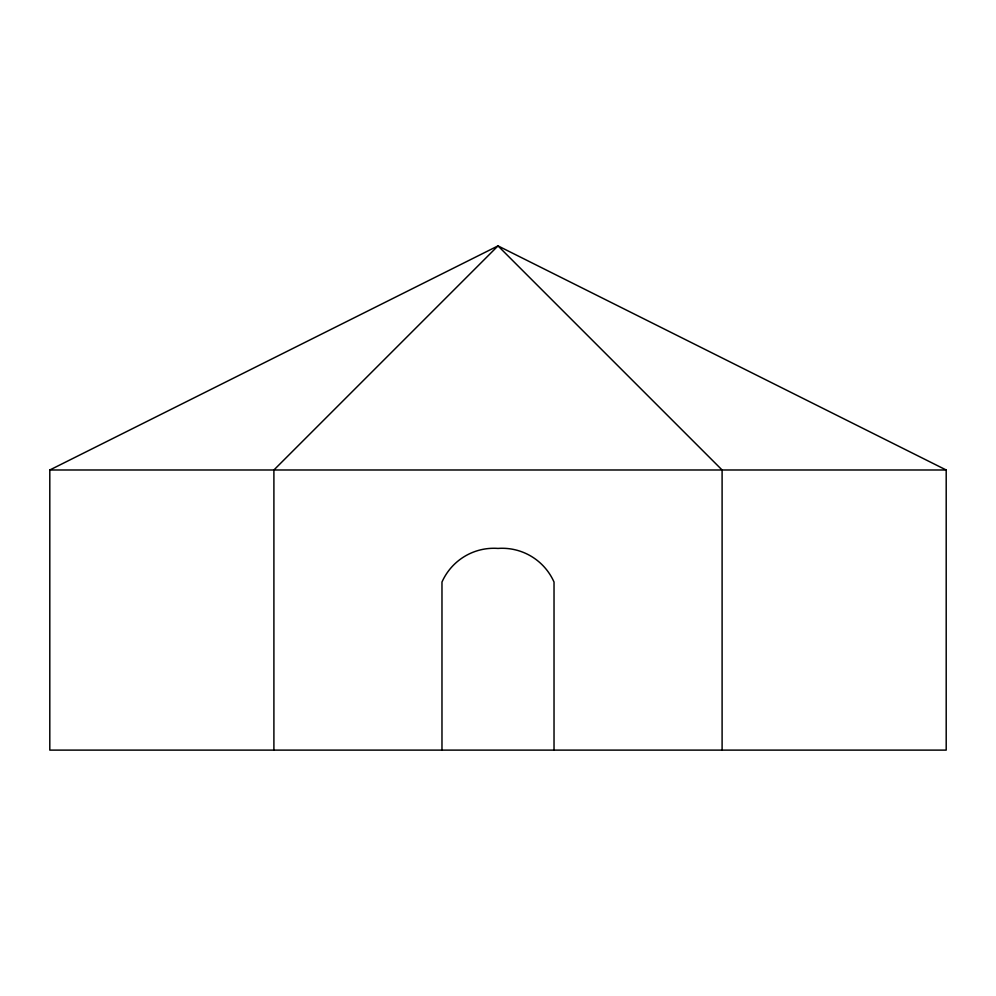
<?xml version="1.0" encoding="UTF-8"?>
<svg xmlns="http://www.w3.org/2000/svg" width="996" height="996" viewBox="0 0 996 996"><rect width="100%" height="100%" fill="white"/><g stroke="black" fill="none" stroke-linecap="round" stroke-linejoin="round"><path stroke-width="1.49" d="M49.8 469.988L498 245.888L946.2 469.988L946.2 750.113L49.8 750.113L49.8 469.988L946.2 469.988M722.1 750.113L722.1 469.988L498 245.888L273.9 469.988L273.9 750.113M554.025 750.113L554.025 582.038C544.252 560.101 521.954 546.717 498 548.423C474.046 546.717 451.748 560.101 441.975 582.038L441.975 750.113"/></g></svg>
